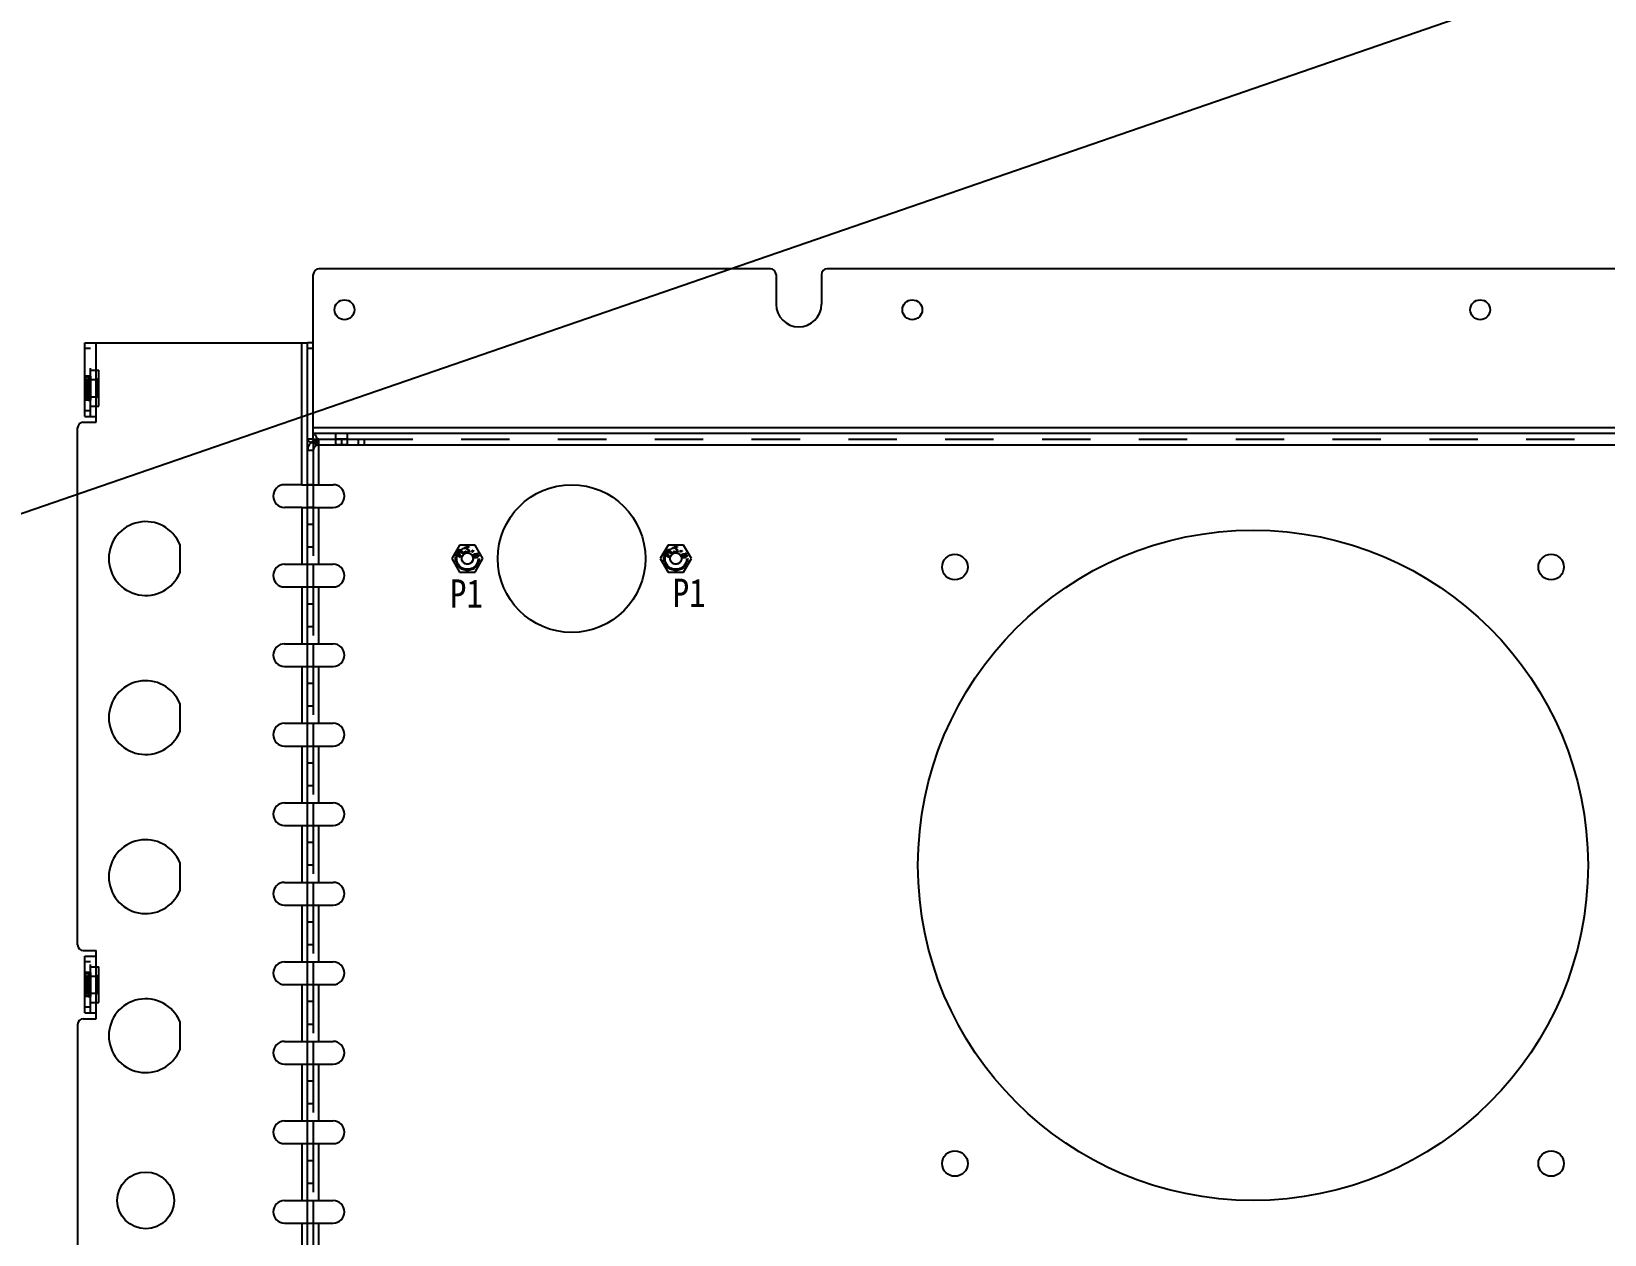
# Model space of a CAD drawing. Header units: millimetres. Extents: x 0 to 8948, y -1340 to 1100.
# Drawn here: x 6327.9 to 6604.9, y 539.9 to 751.7 of the extents above; entities that cross this region are included whole.
import ezdxf

# ---------------------------------------------------------------- set-up
doc = ezdxf.new("R2010")
doc.units = ezdxf.units.MM
doc.header["$LTSCALE"] = 85.25
doc.linetypes.add('HIDDEN', pattern=[0.2, 0.1, -0.1])
doc.layers.get('0').update_dxf_attribs({"linetype": 'CONTINUOUS'})
doc.layers.add('02___PRT_ALL_AXES', color=7, linetype='CONTINUOUS')
doc.layers.add('DEFAULT_2', color=8, linetype='HIDDEN')
doc.styles.get("Standard").update_dxf_attribs({"font": 'txt', "width": 0.85})

msp = doc.modelspace()

# ---------------------------------------------------------------- linework, layer by layer
msp.add_line((4392.409, 0), (7581.815, 1100))
at = {"color": 3, "linetype": 'Continuous'}
for p, q in [((6458.013, 709.948), (6378.513, 709.948)), ((6622.013, 709.948), (6468.013, 709.948)), ((6377.513, 680.948), (6377.513, 708.948)), ((6459.013, 708.948), (6459.013, 703.736)), ((6467.013, 708.948), (6467.013, 703.736)), ((6337.263, 683.948), (6337.263, 696.948)), ((6337.263, 696.948), (6376.513, 696.948)), ((6339.263, 682.948), (6339.263, 696.948)), ((6375.513, 671.948), (6375.513, 696.948)), ((6376.513, 455.948), (6376.513, 696.948)), ((6336.013, 590.948), (6336.013, 681.948)), ((6337.013, 682.948), (6339.263, 682.948)), ((6337.263, 683.948), (6339.263, 683.948)), ((6693.513, 681.948), (6377.513, 681.948)), ((6693.513, 680.948), (6377.513, 680.948)), ((6378.513, 671.948), (6378.513, 678.948)), ((6378.513, 678.948), (6692.513, 678.948)), ((6375.513, 671.948), (6381.013, 671.948)), ((6375.513, 667.948), (6375.513, 657.948)), ((6375.513, 667.948), (6381.013, 667.948)), ((6378.513, 657.948), (6378.513, 667.948)), ((6372.455, 657.948), (6381.013, 657.948)), ((6372.455, 653.948), (6381.013, 653.948)), ((6375.513, 653.948), (6375.513, 643.948)), ((6378.513, 643.948), (6378.513, 653.948)), ((6372.455, 643.948), (6381.013, 643.948)), ((6372.455, 639.948), (6381.013, 639.948)), ((6375.513, 639.948), (6375.513, 629.948)), ((6378.513, 629.948), (6378.513, 639.948)), ((6372.455, 629.948), (6381.013, 629.948)), ((6372.455, 625.948), (6381.013, 625.948)), ((6375.513, 625.948), (6375.513, 615.948)), ((6378.513, 615.948), (6378.513, 625.948)), ((6372.455, 615.948), (6381.013, 615.948)), ((6372.455, 611.948), (6381.013, 611.948)), ((6375.513, 611.948), (6375.513, 601.948)), ((6378.513, 601.948), (6378.513, 611.948)), ((6372.455, 601.948), (6381.013, 601.948)), ((6372.455, 597.948), (6381.013, 597.948)), ((6375.513, 597.948), (6375.513, 587.948)), ((6378.513, 587.948), (6378.513, 597.948)), ((6337.013, 589.948), (6339.263, 589.948)), ((6337.263, 578.948), (6337.263, 588.948)), ((6337.263, 588.948), (6339.263, 588.948)), ((6339.263, 577.948), (6339.263, 589.948)), ((6372.455, 587.948), (6381.013, 587.948)), ((6372.455, 583.948), (6381.013, 583.948)), ((6375.513, 583.948), (6375.513, 573.948)), ((6378.513, 573.948), (6378.513, 583.948)), ((6336.013, 576.948), (6336.013, 480.948)), ((6337.013, 577.948), (6339.263, 577.948)), ((6337.263, 578.948), (6339.263, 578.948)), ((6372.455, 573.948), (6381.013, 573.948)), ((6372.455, 569.948), (6381.013, 569.948)), ((6375.513, 569.948), (6375.513, 559.948)), ((6378.513, 559.948), (6378.513, 569.948)), ((6372.455, 559.948), (6381.013, 559.948)), ((6372.455, 555.948), (6381.013, 555.948)), ((6375.513, 555.948), (6375.513, 545.948)), ((6378.513, 545.948), (6378.513, 555.948)), ((6372.455, 545.948), (6381.013, 545.948)), ((6372.455, 541.948), (6381.013, 541.948)), ((6375.513, 541.948), (6375.513, 531.948)), ((6378.513, 531.948), (6378.513, 541.948))]:
    msp.add_line(p, q, dxfattribs=at)
at = {"color": 7, "linetype": 'Continuous'}
for p, q in [((6377.513, 696.948), (6376.513, 696.948)), ((6377.513, 695.948), (6376.513, 695.948)), ((6377.513, 679.948), (6376.513, 679.948)), ((6377.513, 679.948), (6377.513, 680.948)), ((6377.513, 671.948), (6377.513, 667.948)), ((6403.292, 661.323), (6401.921, 658.948)), ((6406.034, 661.323), (6403.292, 661.323)), ((6407.405, 658.948), (6406.034, 661.323)), ((6439.992, 661.323), (6438.621, 658.948)), ((6442.734, 661.323), (6439.992, 661.323)), ((6444.105, 658.948), (6442.734, 661.323)), ((6377.513, 657.948), (6377.513, 653.948)), ((6401.921, 658.948), (6403.292, 656.573)), ((6403.292, 656.573), (6406.034, 656.573)), ((6406.034, 656.573), (6407.405, 658.948)), ((6438.621, 658.948), (6439.992, 656.573)), ((6439.992, 656.573), (6442.734, 656.573)), ((6442.734, 656.573), (6444.105, 658.948)), ((6377.513, 643.948), (6377.513, 639.948)), ((6377.513, 629.948), (6377.513, 625.948)), ((6377.513, 615.948), (6377.513, 611.948)), ((6377.513, 601.948), (6377.513, 597.948)), ((6377.513, 587.948), (6377.513, 583.948)), ((6377.513, 573.948), (6377.513, 569.948)), ((6377.513, 559.948), (6377.513, 555.948)), ((6377.513, 545.948), (6377.513, 541.948))]:
    msp.add_line(p, q, dxfattribs=at)
at = {"color": 3, "linetype": 'Continuous'}
for centre, radius, start, end in [((6378.513, 708.948), 1, 90, 180), ((6458.013, 708.948), 1, 0, 90), ((6468.013, 708.948), 1, 90, 180), ((6463.013, 703.736), 4, 180, 0), ((6337.013, 681.948), 1, 90, 180), ((6378.513, 677.948), 2, 109.98896, 117.71441), ((6381.013, 669.948), 2, 270, 90), ((6372.455, 655.948), 2, 90, 270), ((6381.013, 655.948), 2, 270, 90), ((6372.455, 641.948), 2, 90, 270), ((6381.013, 641.948), 2, 270, 90), ((6372.455, 627.948), 2, 90, 270), ((6381.013, 627.948), 2, 270, 90), ((6372.455, 613.948), 2, 90, 270), ((6381.013, 613.948), 2, 270, 90), ((6372.455, 599.948), 2, 90, 270), ((6381.013, 599.948), 2, 270, 90), ((6337.013, 590.948), 1, 180, 270), ((6372.455, 585.948), 2, 90, 270), ((6381.013, 585.948), 2, 270, 90), ((6337.013, 576.948), 1, 90, 180), ((6372.455, 571.948), 2, 90, 270), ((6381.013, 571.948), 2, 270, 90), ((6372.455, 557.948), 2, 90, 270), ((6381.013, 557.948), 2, 270, 90), ((6372.455, 543.948), 2, 90, 270), ((6381.013, 543.948), 2, 270, 90)]:
    msp.add_arc(centre, radius, start, end, dxfattribs=at)
for points in [[(6376.513, 679.948), (6376.513, 679.85), (6376.644, 679.698), (6376.863, 679.561), (6377.224, 679.383), (6377.781, 679.182), (6378.257, 679.029), (6378.513, 678.948)], [(6377.513, 680.948), (6377.611, 680.948), (6377.763, 680.817), (6377.9, 680.598), (6378.078, 680.237), (6378.279, 679.68), (6378.432, 679.204), (6378.513, 678.948)]]:
    msp.add_open_spline(points, degree=3, knots=[0, 0, 0, 0, 0.1275582, 0.2247905, 0.3461005, 0.6491201, 1, 1, 1, 1], dxfattribs=at)
at = {"color": 7, "linetype": 'Continuous'}
for points in [[(6377.513, 679.948), (6377.513, 679.755), (6377.759, 679.462), (6378.139, 679.187), (6378.384, 679.03), (6378.513, 678.948)], [(6377.513, 679.948), (6377.706, 679.948), (6377.998, 679.702), (6378.274, 679.322), (6378.431, 679.076), (6378.513, 678.948)]]:
    msp.add_open_spline(points, degree=3, knots=[0, 0, 0, 0, 0.4006962, 0.6839153, 1, 1, 1, 1], dxfattribs=at)
at = {"layer": '02___PRT_ALL_AXES', "color": 8, "linetype": 'HIDDEN'}
for p, q in [((6337.263, 691.048), (6337.263, 686.848)), ((6338.263, 691.048), (6337.263, 691.048)), ((6338.263, 691.048), (6338.263, 686.848)), ((6338.263, 686.848), (6337.263, 686.848)), ((6381.463, 678.948), (6381.463, 680.948)), ((6383.563, 680.948), (6381.463, 680.948)), ((6383.563, 679.948), (6381.463, 679.948)), ((6383.563, 678.948), (6381.463, 678.948)), ((6382.513, 679.948), (6382.513, 678.948)), ((6383.563, 678.948), (6383.563, 680.948)), ((6377.513, 671.948), (6376.513, 671.948)), ((6377.513, 667.948), (6376.513, 667.948)), ((6337.263, 586.048), (6337.263, 581.848)), ((6338.263, 586.048), (6337.263, 586.048)), ((6338.263, 586.048), (6338.263, 581.848)), ((6338.263, 581.848), (6337.263, 581.848))]:
    msp.add_line(p, q, dxfattribs=at)
at = {"layer": '02___PRT_ALL_AXES', "color": 3, "linetype": 'Continuous'}
for p, q in [((6375.513, 671.948), (6372.455, 671.948)), ((6375.513, 667.948), (6372.455, 667.948)), ((6354.013, 661.448), (6354.013, 656.448)), ((6354.013, 633.448), (6354.013, 628.448)), ((6354.013, 605.448), (6354.013, 600.448)), ((6354.013, 577.448), (6354.013, 572.448))]:
    msp.add_line(p, q, dxfattribs=at)
for centre, radius in [((6383.013, 702.748), 1.75), ((6483.013, 702.748), 1.75), ((6583.013, 702.748), 1.75), ((6423.013, 658.948), 13), ((6543.013, 604.948), 59), ((6404.663, 658.948), 1), ((6441.363, 658.948), 1), ((6490.513, 657.448), 2.25), ((6595.513, 657.448), 2.25), ((6490.513, 552.448), 2.25), ((6595.513, 552.448), 2.25), ((6348.013, 545.948), 5)]:
    msp.add_circle(centre, radius, dxfattribs=at)
at = {"layer": '02___PRT_ALL_AXES', "color": 8, "linetype": 'HIDDEN'}
for centre, radius in [((6404.663, 658.948), 2.095), ((6404.663, 658.948), 1.895), ((6441.363, 658.948), 2.095), ((6441.363, 658.948), 1.895)]:
    msp.add_circle(centre, radius, dxfattribs=at)
at = {"layer": '02___PRT_ALL_AXES', "color": 3, "linetype": 'Continuous'}
for centre, radius, start, end in [((6372.455, 669.948), 2, 90, 270), ((6348.013, 658.948), 6.5, 22.61986, 337.38014), ((6348.013, 630.948), 6.5, 22.61986, 337.38014), ((6348.013, 602.948), 6.5, 22.61986, 337.38014), ((6348.013, 574.948), 6.5, 22.61986, 337.38014)]:
    msp.add_arc(centre, radius, start, end, dxfattribs=at)
at = {"layer": 'DEFAULT_2', "color": 8, "linetype": 'HIDDEN'}
for p, q in [((6338.263, 695.948), (6337.263, 695.948)), ((6338.263, 683.948), (6338.263, 696.948)), ((6337.293, 691.073), (6337.293, 686.823)), ((6337.293, 691.073), (6337.393, 691.073)), ((6337.593, 690.448), (6337.293, 690.748)), ((6337.393, 691.073), (6337.393, 686.823)), ((6337.883, 690.848), (6337.393, 691.073)), ((6337.593, 690.448), (6337.593, 687.448)), ((6337.593, 690.448), (6339.463, 690.448)), ((6337.883, 691.073), (6337.883, 686.823)), ((6337.883, 691.073), (6338.263, 691.073)), ((6338.263, 692.098), (6339.763, 692.098)), ((6339.463, 690.448), (6339.763, 690.748)), ((6339.463, 690.448), (6339.463, 687.448)), ((6339.763, 685.798), (6339.763, 692.098)), ((6337.593, 687.448), (6337.293, 687.148)), ((6337.883, 687.048), (6337.393, 686.823)), ((6337.593, 687.448), (6339.463, 687.448)), ((6339.463, 687.448), (6339.763, 687.148)), ((6339.743, 688.504), (6339.743, 688.885)), ((6339.763, 688.885), (6339.743, 688.885)), ((6339.743, 688.884), (6339.763, 688.884)), ((6339.743, 688.856), (6339.763, 688.856)), ((6339.763, 688.852), (6339.743, 688.852)), ((6339.743, 688.845), (6339.763, 688.845)), ((6339.743, 688.844), (6339.763, 688.844)), ((6339.763, 688.838), (6339.743, 688.838)), ((6339.743, 688.837), (6339.763, 688.837)), ((6339.743, 688.811), (6339.763, 688.811)), ((6339.743, 688.805), (6339.763, 688.805)), ((6339.743, 688.778), (6339.763, 688.778)), ((6339.743, 688.732), (6339.763, 688.732)), ((6339.743, 688.721), (6339.763, 688.721)), ((6339.743, 688.696), (6339.763, 688.696)), ((6339.743, 688.687), (6339.763, 688.687)), ((6339.743, 688.686), (6339.763, 688.686)), ((6339.743, 688.671), (6339.763, 688.671)), ((6339.743, 688.593), (6339.763, 688.593)), ((6339.743, 688.59), (6339.763, 688.59)), ((6339.743, 688.585), (6339.763, 688.585)), ((6339.763, 688.585), (6339.743, 688.585)), ((6339.743, 688.578), (6339.763, 688.578)), ((6339.743, 688.556), (6339.763, 688.556)), ((6339.743, 688.555), (6339.763, 688.555)), ((6339.743, 688.554), (6339.763, 688.554)), ((6339.743, 688.545), (6339.763, 688.545)), ((6339.743, 688.505), (6339.763, 688.505)), ((6339.743, 688.504), (6339.763, 688.504)), ((6339.743, 686.472), (6339.743, 688.364)), ((6339.743, 688.364), (6339.763, 688.364)), ((6339.743, 688.352), (6339.763, 688.352)), ((6339.743, 688.193), (6339.763, 688.193)), ((6339.743, 688.186), (6339.763, 688.186)), ((6339.743, 688.158), (6339.763, 688.158)), ((6339.743, 688.146), (6339.763, 688.146)), ((6339.743, 688.117), (6339.763, 688.117)), ((6339.743, 688.109), (6339.763, 688.109)), ((6339.743, 688.081), (6339.763, 688.081)), ((6339.763, 688.047), (6339.743, 688.047)), ((6339.743, 687.918), (6339.763, 687.918)), ((6339.763, 687.91), (6339.743, 687.91)), ((6339.743, 687.88), (6339.763, 687.88)), ((6339.763, 687.862), (6339.743, 687.862)), ((6339.743, 687.852), (6339.763, 687.852)), ((6339.743, 687.839), (6339.763, 687.839)), ((6339.743, 687.81), (6339.763, 687.81)), ((6339.763, 687.792), (6339.743, 687.792)), ((6339.743, 687.716), (6339.763, 687.716)), ((6339.743, 687.716), (6339.763, 687.716)), ((6339.743, 687.709), (6339.763, 687.709)), ((6339.743, 687.68), (6339.763, 687.68)), ((6339.743, 687.641), (6339.763, 687.641)), ((6339.743, 687.639), (6339.763, 687.639)), ((6339.743, 687.628), (6339.763, 687.628)), ((6339.763, 687.628), (6339.743, 687.628)), ((6339.763, 687.617), (6339.743, 687.617)), ((6339.743, 687.605), (6339.763, 687.605)), ((6339.743, 687.594), (6339.763, 687.594)), ((6339.763, 687.57), (6339.743, 687.57)), ((6339.743, 687.563), (6339.763, 687.563)), ((6339.743, 687.503), (6339.763, 687.503)), ((6339.763, 687.496), (6339.743, 687.496)), ((6339.743, 687.462), (6339.763, 687.462)), ((6339.743, 687.461), (6339.763, 687.461)), ((6339.763, 687.46), (6339.743, 687.46)), ((6339.743, 687.447), (6339.763, 687.447)), ((6339.743, 687.435), (6339.763, 687.435)), ((6339.763, 687.432), (6339.743, 687.432)), ((6339.743, 687.431), (6339.763, 687.431)), ((6339.743, 687.421), (6339.763, 687.421)), ((6339.763, 687.417), (6339.743, 687.417)), ((6339.743, 687.404), (6339.763, 687.404)), ((6339.743, 687.402), (6339.763, 687.402)), ((6339.743, 687.386), (6339.763, 687.386)), ((6339.743, 687.38), (6339.763, 687.38)), ((6339.763, 687.355), (6339.743, 687.355)), ((6339.743, 687.343), (6339.763, 687.343)), ((6339.743, 687.342), (6339.763, 687.342)), ((6339.743, 687.282), (6339.763, 687.282)), ((6339.743, 687.281), (6339.763, 687.281)), ((6339.743, 687.273), (6339.763, 687.273)), ((6339.743, 687.271), (6339.763, 687.271)), ((6339.743, 687.259), (6339.763, 687.259)), ((6339.743, 687.256), (6339.763, 687.256)), ((6339.743, 687.253), (6339.763, 687.253)), ((6339.763, 687.239), (6339.743, 687.239)), ((6339.743, 687.238), (6339.763, 687.238)), ((6339.743, 687.236), (6339.763, 687.236)), ((6339.743, 687.233), (6339.763, 687.233)), ((6339.743, 687.216), (6339.763, 687.216)), ((6339.743, 687.149), (6339.763, 687.149)), ((6339.743, 687.142), (6339.763, 687.142)), ((6339.743, 687.139), (6339.763, 687.139)), ((6339.743, 687.136), (6339.763, 687.136)), ((6339.743, 687.106), (6339.763, 687.106)), ((6339.743, 687.094), (6339.763, 687.094)), ((6339.743, 687.049), (6339.763, 687.049)), ((6339.763, 687.048), (6339.743, 687.048)), ((6339.743, 687.036), (6339.763, 687.036)), ((6339.743, 687.026), (6339.763, 687.026)), ((6338.263, 684.948), (6337.263, 684.948)), ((6337.293, 686.823), (6337.393, 686.823)), ((6337.883, 686.823), (6338.263, 686.823)), ((6338.263, 685.798), (6339.763, 685.798)), ((6339.743, 687.02), (6339.763, 687.02)), ((6339.743, 687.019), (6339.763, 687.019)), ((6339.743, 686.992), (6339.763, 686.992)), ((6339.743, 686.99), (6339.763, 686.99)), ((6339.743, 686.989), (6339.763, 686.989)), ((6339.743, 686.969), (6339.763, 686.969)), ((6339.743, 686.957), (6339.763, 686.957)), ((6339.743, 686.948), (6339.763, 686.948)), ((6339.743, 686.915), (6339.763, 686.915)), ((6339.743, 686.834), (6339.763, 686.834)), ((6339.743, 686.801), (6339.763, 686.801)), ((6339.763, 686.577), (6339.743, 686.577)), ((6339.743, 686.567), (6339.763, 686.567)), ((6339.743, 686.557), (6339.763, 686.557)), ((6339.743, 686.555), (6339.763, 686.555)), ((6339.763, 686.554), (6339.743, 686.554)), ((6339.743, 686.554), (6339.763, 686.554)), ((6339.743, 686.516), (6339.763, 686.516)), ((6339.763, 686.509), (6339.743, 686.509)), ((6339.743, 686.486), (6339.763, 686.486)), ((6339.743, 686.472), (6339.763, 686.472)), ((6377.513, 679.948), (6377.513, 671.948)), ((6377.513, 679.948), (6378.513, 679.948)), ((6378.513, 678.948), (6378.513, 679.948)), ((6378.513, 679.948), (6386.513, 679.948)), ((6385.513, 678.948), (6385.513, 679.948)), ((6386.513, 678.948), (6386.513, 679.948)), ((6386.513, 679.948), (6684.513, 679.948)), ((6377.513, 677.948), (6376.513, 677.948)), ((6377.513, 667.948), (6377.513, 657.948)), ((6377.513, 664.948), (6376.513, 664.948)), ((6377.513, 660.948), (6376.513, 660.948)), ((6403.475, 659.144), (6402.696, 659.669)), ((6402.743, 659.787), (6403.369, 659.367)), ((6403.369, 659.367), (6402.879, 660.047)), ((6402.973, 660.186), (6403.787, 659.989)), ((6403.013, 660.058), (6403.58, 659.3)), ((6403.929, 659.818), (6403.013, 660.058)), ((6403.787, 659.989), (6403.162, 660.409)), ((6403.254, 660.498), (6404.034, 659.974)), ((6404.034, 659.974), (6403.929, 659.818)), ((6404.234, 660.926), (6404.232, 660.998)), ((6404.831, 660.41), (6404.234, 660.926)), ((6404.273, 660.267), (6404.377, 660.27)), ((6404.296, 660.182), (6404.273, 660.267)), ((6404.381, 660.099), (6404.296, 660.182)), ((6404.377, 660.27), (6404.42, 660.207)), ((6404.466, 660.059), (6404.381, 660.099)), ((6404.983, 660.946), (6404.4, 660.93)), ((6404.4, 660.93), (6404.934, 660.476)), ((6404.42, 660.207), (6404.484, 660.166)), ((6404.612, 660.042), (6404.466, 660.059)), ((6404.484, 660.166), (6404.588, 660.148)), ((6404.588, 660.148), (6404.672, 660.15)), ((6404.696, 660.044), (6404.612, 660.042)), ((6404.672, 660.15), (6404.775, 660.174)), ((6404.82, 660.069), (6404.696, 660.044)), ((6404.775, 660.174), (6404.837, 660.218)), ((6404.902, 660.114), (6404.82, 660.069)), ((6404.875, 660.326), (6404.831, 660.41)), ((6404.837, 660.218), (6404.877, 660.283)), ((6404.877, 660.283), (6404.875, 660.326)), ((6404.983, 660.201), (6404.902, 660.114)), ((6404.934, 660.476), (6404.977, 660.414)), ((6404.977, 660.414), (6405, 660.329)), ((6404.981, 661.019), (6404.983, 660.946)), ((6405.002, 660.287), (6404.983, 660.201)), ((6405, 660.329), (6405.002, 660.287)), ((6405.374, 660.231), (6405.55, 660.262)), ((6405.378, 660.201), (6405.374, 660.231)), ((6405.525, 660.227), (6405.378, 660.201)), ((6405.438, 660.106), (6405.525, 660.227)), ((6405.472, 660.082), (6405.438, 660.106)), ((6405.559, 660.203), (6405.472, 660.082)), ((6405.522, 660.438), (6405.552, 660.443)), ((6405.55, 660.262), (6405.522, 660.438)), ((6405.552, 660.443), (6405.575, 660.296)), ((6405.582, 660.056), (6405.559, 660.203)), ((6405.575, 660.296), (6405.661, 660.417)), ((6405.611, 660.061), (6405.582, 660.056)), ((6405.76, 660.268), (6405.584, 660.237)), ((6405.584, 660.237), (6405.611, 660.061)), ((6405.695, 660.393), (6405.608, 660.272)), ((6405.608, 660.272), (6405.755, 660.298)), ((6405.659, 659.48), (6405.684, 659.599)), ((6405.673, 659.375), (6405.659, 659.48)), ((6405.661, 660.417), (6405.695, 660.393)), ((6405.708, 659.276), (6405.673, 659.375)), ((6405.684, 659.599), (6405.743, 659.687)), ((6405.743, 659.687), (6405.829, 659.762)), ((6405.755, 660.298), (6405.76, 660.268)), ((6405.785, 659.569), (6405.766, 659.496)), ((6405.766, 659.496), (6405.767, 659.43)), ((6405.767, 659.43), (6405.816, 659.293)), ((6405.831, 659.63), (6405.785, 659.569)), ((6405.829, 659.762), (6405.909, 659.79)), ((6405.884, 659.671), (6405.831, 659.63)), ((6405.924, 659.685), (6405.884, 659.671)), ((6405.909, 659.79), (6406.023, 659.787)), ((6405.991, 659.687), (6405.924, 659.685)), ((6406.065, 659.669), (6405.991, 659.687)), ((6406.023, 659.787), (6406.125, 659.757)), ((6406.126, 659.624), (6406.065, 659.669)), ((6406.125, 659.757), (6406.22, 659.68)), ((6406.167, 659.573), (6406.126, 659.624)), ((6406.216, 659.435), (6406.167, 659.573)), ((6406.198, 659.296), (6406.217, 659.369)), ((6406.217, 659.369), (6406.216, 659.435)), ((6406.22, 659.68), (6406.275, 659.589)), ((6406.275, 659.589), (6406.31, 659.491)), ((6406.325, 659.385), (6406.286, 659.239)), ((6406.304, 659.887), (6406.371, 659.889)), ((6406.339, 659.789), (6406.304, 659.887)), ((6406.31, 659.491), (6406.325, 659.385)), ((6406.413, 659.771), (6406.339, 659.789)), ((6406.371, 659.889), (6406.472, 659.858)), ((6406.474, 659.726), (6406.413, 659.771)), ((6406.44, 659.316), (6406.493, 659.357)), ((6406.472, 659.858), (6406.567, 659.782)), ((6406.515, 659.675), (6406.474, 659.726)), ((6406.493, 659.357), (6406.539, 659.418)), ((6406.557, 659.557), (6406.515, 659.675)), ((6406.539, 659.418), (6406.558, 659.491)), ((6406.558, 659.491), (6406.557, 659.557)), ((6406.567, 659.782), (6406.621, 659.693)), ((6406.64, 659.387), (6406.581, 659.3)), ((6406.665, 659.507), (6406.64, 659.387)), ((6406.651, 659.61), (6406.665, 659.507)), ((6440.175, 659.144), (6439.396, 659.669)), ((6439.443, 659.787), (6440.069, 659.367)), ((6440.069, 659.367), (6439.579, 660.047)), ((6439.673, 660.186), (6440.487, 659.989)), ((6439.713, 660.058), (6440.28, 659.3)), ((6440.629, 659.818), (6439.713, 660.058)), ((6440.487, 659.989), (6439.862, 660.409)), ((6439.954, 660.498), (6440.734, 659.974)), ((6440.734, 659.974), (6440.629, 659.818)), ((6440.934, 660.926), (6440.932, 660.998)), ((6441.531, 660.41), (6440.934, 660.926)), ((6440.973, 660.267), (6441.077, 660.27)), ((6440.996, 660.182), (6440.973, 660.267)), ((6441.081, 660.099), (6440.996, 660.182)), ((6441.077, 660.27), (6441.12, 660.207)), ((6441.166, 660.059), (6441.081, 660.099)), ((6441.683, 660.946), (6441.1, 660.93)), ((6441.1, 660.93), (6441.634, 660.476)), ((6441.12, 660.207), (6441.184, 660.166)), ((6441.312, 660.042), (6441.166, 660.059)), ((6441.184, 660.166), (6441.288, 660.148)), ((6441.288, 660.148), (6441.372, 660.15)), ((6441.396, 660.044), (6441.312, 660.042)), ((6441.372, 660.15), (6441.475, 660.174)), ((6441.52, 660.069), (6441.396, 660.044)), ((6441.475, 660.174), (6441.537, 660.218)), ((6441.602, 660.114), (6441.52, 660.069)), ((6441.575, 660.326), (6441.531, 660.41)), ((6441.537, 660.218), (6441.577, 660.283)), ((6441.577, 660.283), (6441.575, 660.326)), ((6441.683, 660.201), (6441.602, 660.114)), ((6441.634, 660.476), (6441.677, 660.414)), ((6441.677, 660.414), (6441.7, 660.329)), ((6441.681, 661.019), (6441.683, 660.946)), ((6441.702, 660.287), (6441.683, 660.201)), ((6441.7, 660.329), (6441.702, 660.287)), ((6442.074, 660.231), (6442.25, 660.262)), ((6442.078, 660.201), (6442.074, 660.231)), ((6442.225, 660.227), (6442.078, 660.201)), ((6442.138, 660.106), (6442.225, 660.227)), ((6442.172, 660.082), (6442.138, 660.106)), ((6442.259, 660.203), (6442.172, 660.082)), ((6442.222, 660.438), (6442.252, 660.443)), ((6442.25, 660.262), (6442.222, 660.438)), ((6442.252, 660.443), (6442.275, 660.296)), ((6442.282, 660.056), (6442.259, 660.203)), ((6442.275, 660.296), (6442.361, 660.417)), ((6442.311, 660.061), (6442.282, 660.056)), ((6442.46, 660.268), (6442.284, 660.237)), ((6442.284, 660.237), (6442.311, 660.061)), ((6442.395, 660.393), (6442.308, 660.272)), ((6442.308, 660.272), (6442.455, 660.298)), ((6442.359, 659.48), (6442.384, 659.599)), ((6442.373, 659.375), (6442.359, 659.48)), ((6442.361, 660.417), (6442.395, 660.393)), ((6442.408, 659.276), (6442.373, 659.375)), ((6442.384, 659.599), (6442.443, 659.687)), ((6442.443, 659.687), (6442.529, 659.762)), ((6442.455, 660.298), (6442.46, 660.268)), ((6442.485, 659.569), (6442.466, 659.496)), ((6442.466, 659.496), (6442.467, 659.43)), ((6442.467, 659.43), (6442.516, 659.293)), ((6442.531, 659.63), (6442.485, 659.569)), ((6442.529, 659.762), (6442.609, 659.79)), ((6442.584, 659.671), (6442.531, 659.63)), ((6442.624, 659.685), (6442.584, 659.671)), ((6442.609, 659.79), (6442.723, 659.787)), ((6442.691, 659.687), (6442.624, 659.685)), ((6442.765, 659.669), (6442.691, 659.687)), ((6442.723, 659.787), (6442.825, 659.757)), ((6442.826, 659.624), (6442.765, 659.669)), ((6442.825, 659.757), (6442.92, 659.68)), ((6442.867, 659.573), (6442.826, 659.624)), ((6442.916, 659.435), (6442.867, 659.573)), ((6442.898, 659.296), (6442.917, 659.369)), ((6442.917, 659.369), (6442.916, 659.435)), ((6442.92, 659.68), (6442.975, 659.589)), ((6442.975, 659.589), (6443.01, 659.491)), ((6443.025, 659.385), (6442.986, 659.239)), ((6443.004, 659.887), (6443.071, 659.889)), ((6443.039, 659.789), (6443.004, 659.887)), ((6443.01, 659.491), (6443.025, 659.385)), ((6443.113, 659.771), (6443.039, 659.789)), ((6443.071, 659.889), (6443.172, 659.858)), ((6443.174, 659.726), (6443.113, 659.771)), ((6443.14, 659.316), (6443.193, 659.357)), ((6443.172, 659.858), (6443.267, 659.782)), ((6443.215, 659.675), (6443.174, 659.726)), ((6443.193, 659.357), (6443.239, 659.418)), ((6443.257, 659.557), (6443.215, 659.675)), ((6443.239, 659.418), (6443.258, 659.491)), ((6443.258, 659.491), (6443.257, 659.557)), ((6443.267, 659.782), (6443.321, 659.693)), ((6443.34, 659.387), (6443.281, 659.3)), ((6443.365, 659.507), (6443.34, 659.387)), ((6443.351, 659.61), (6443.365, 659.507)), ((6403.58, 659.3), (6403.475, 659.144)), ((6405.763, 659.185), (6405.708, 659.276)), ((6405.859, 659.109), (6405.763, 659.185)), ((6405.816, 659.293), (6405.857, 659.241)), ((6405.857, 659.241), (6405.918, 659.196)), ((6405.96, 659.078), (6405.859, 659.109)), ((6405.918, 659.196), (6405.992, 659.178)), ((6406.074, 659.075), (6405.96, 659.078)), ((6405.992, 659.178), (6406.059, 659.18)), ((6406.059, 659.18), (6406.099, 659.194)), ((6406.221, 659.105), (6406.074, 659.075)), ((6406.099, 659.194), (6406.152, 659.236)), ((6406.152, 659.236), (6406.198, 659.296)), ((6406.361, 659.155), (6406.221, 659.105)), ((6406.286, 659.239), (6406.327, 659.253)), ((6406.327, 659.253), (6406.44, 659.316)), ((6406.495, 659.225), (6406.361, 659.155)), ((6406.581, 659.3), (6406.495, 659.225)), ((6440.28, 659.3), (6440.175, 659.144)), ((6442.463, 659.185), (6442.408, 659.276)), ((6442.559, 659.109), (6442.463, 659.185)), ((6442.516, 659.293), (6442.557, 659.241)), ((6442.557, 659.241), (6442.618, 659.196)), ((6442.66, 659.078), (6442.559, 659.109)), ((6442.618, 659.196), (6442.692, 659.178)), ((6442.774, 659.075), (6442.66, 659.078)), ((6442.692, 659.178), (6442.759, 659.18)), ((6442.759, 659.18), (6442.799, 659.194)), ((6442.921, 659.105), (6442.774, 659.075)), ((6442.799, 659.194), (6442.852, 659.236)), ((6442.852, 659.236), (6442.898, 659.296)), ((6443.061, 659.155), (6442.921, 659.105)), ((6442.986, 659.239), (6443.027, 659.253)), ((6443.027, 659.253), (6443.14, 659.316)), ((6443.195, 659.225), (6443.061, 659.155)), ((6443.281, 659.3), (6443.195, 659.225)), ((6377.513, 653.948), (6377.513, 643.948)), ((6377.513, 650.948), (6376.513, 650.948)), ((6377.513, 646.948), (6376.513, 646.948)), ((6377.513, 639.948), (6377.513, 629.948)), ((6377.513, 636.948), (6376.513, 636.948)), ((6377.513, 632.948), (6376.513, 632.948)), ((6377.513, 625.948), (6377.513, 615.948)), ((6377.513, 622.948), (6376.513, 622.948)), ((6377.513, 618.948), (6376.513, 618.948)), ((6377.513, 611.948), (6377.513, 601.948)), ((6377.513, 608.948), (6376.513, 608.948)), ((6377.513, 604.948), (6376.513, 604.948)), ((6377.513, 597.948), (6377.513, 587.948)), ((6377.513, 594.948), (6376.513, 594.948)), ((6377.513, 590.948), (6376.513, 590.948)), ((6338.263, 587.948), (6337.263, 587.948)), ((6338.263, 578.948), (6338.263, 588.948)), ((6337.293, 586.073), (6337.293, 581.823)), ((6337.293, 586.073), (6337.393, 586.073)), ((6337.593, 585.448), (6337.293, 585.748)), ((6337.393, 586.073), (6337.393, 581.823)), ((6337.883, 585.848), (6337.393, 586.073)), ((6337.593, 585.448), (6337.593, 582.448)), ((6337.593, 585.448), (6339.463, 585.448)), ((6337.883, 586.073), (6337.883, 581.823)), ((6337.883, 586.073), (6338.263, 586.073)), ((6338.263, 587.098), (6339.763, 587.098)), ((6339.463, 585.448), (6339.763, 585.748)), ((6339.463, 585.448), (6339.463, 582.448)), ((6339.763, 580.798), (6339.763, 587.098)), ((6337.593, 582.448), (6337.293, 582.148)), ((6337.293, 581.823), (6337.393, 581.823)), ((6337.883, 582.048), (6337.393, 581.823)), ((6337.593, 582.448), (6339.463, 582.448)), ((6337.883, 581.823), (6338.263, 581.823)), ((6339.463, 582.448), (6339.763, 582.148)), ((6339.743, 583.504), (6339.743, 583.885)), ((6339.763, 583.885), (6339.743, 583.885)), ((6339.743, 583.884), (6339.763, 583.884)), ((6339.743, 583.856), (6339.763, 583.856)), ((6339.763, 583.852), (6339.743, 583.852)), ((6339.743, 583.845), (6339.763, 583.845)), ((6339.743, 583.844), (6339.763, 583.844)), ((6339.763, 583.838), (6339.743, 583.838)), ((6339.743, 583.837), (6339.763, 583.837)), ((6339.743, 583.811), (6339.763, 583.811)), ((6339.743, 583.805), (6339.763, 583.805)), ((6339.743, 583.778), (6339.763, 583.778)), ((6339.743, 583.732), (6339.763, 583.732)), ((6339.743, 583.721), (6339.763, 583.721)), ((6339.743, 583.696), (6339.763, 583.696)), ((6339.743, 583.687), (6339.763, 583.687)), ((6339.743, 583.686), (6339.763, 583.686)), ((6339.743, 583.671), (6339.763, 583.671)), ((6339.743, 583.593), (6339.763, 583.593)), ((6339.743, 583.59), (6339.763, 583.59)), ((6339.743, 583.585), (6339.763, 583.585)), ((6339.763, 583.585), (6339.743, 583.585)), ((6339.743, 583.578), (6339.763, 583.578)), ((6339.743, 583.556), (6339.763, 583.556)), ((6339.743, 583.555), (6339.763, 583.555)), ((6339.743, 583.554), (6339.763, 583.554)), ((6339.743, 583.545), (6339.763, 583.545)), ((6339.743, 583.505), (6339.763, 583.505)), ((6339.743, 583.504), (6339.763, 583.504)), ((6339.743, 581.472), (6339.743, 583.364)), ((6339.743, 583.364), (6339.763, 583.364)), ((6339.743, 583.352), (6339.763, 583.352)), ((6339.743, 583.193), (6339.763, 583.193)), ((6339.743, 583.186), (6339.763, 583.186)), ((6339.743, 583.158), (6339.763, 583.158)), ((6339.743, 583.146), (6339.763, 583.146)), ((6339.743, 583.117), (6339.763, 583.117)), ((6339.743, 583.109), (6339.763, 583.109)), ((6339.743, 583.081), (6339.763, 583.081)), ((6339.763, 583.047), (6339.743, 583.047)), ((6339.743, 582.918), (6339.763, 582.918)), ((6339.763, 582.91), (6339.743, 582.91)), ((6339.743, 582.88), (6339.763, 582.88)), ((6339.763, 582.862), (6339.743, 582.862)), ((6339.743, 582.852), (6339.763, 582.852)), ((6339.743, 582.839), (6339.763, 582.839)), ((6339.743, 582.81), (6339.763, 582.81)), ((6339.763, 582.792), (6339.743, 582.792)), ((6339.743, 582.716), (6339.763, 582.716)), ((6339.743, 582.716), (6339.763, 582.716)), ((6339.743, 582.709), (6339.763, 582.709)), ((6339.743, 582.68), (6339.763, 582.68)), ((6339.743, 582.641), (6339.763, 582.641)), ((6339.743, 582.639), (6339.763, 582.639)), ((6339.743, 582.628), (6339.763, 582.628)), ((6339.763, 582.628), (6339.743, 582.628)), ((6339.763, 582.617), (6339.743, 582.617)), ((6339.743, 582.605), (6339.763, 582.605)), ((6339.743, 582.594), (6339.763, 582.594)), ((6339.763, 582.57), (6339.743, 582.57)), ((6339.743, 582.563), (6339.763, 582.563)), ((6339.743, 582.503), (6339.763, 582.503)), ((6339.763, 582.496), (6339.743, 582.496)), ((6339.743, 582.462), (6339.763, 582.462)), ((6339.743, 582.461), (6339.763, 582.461)), ((6339.763, 582.46), (6339.743, 582.46)), ((6339.743, 582.447), (6339.763, 582.447)), ((6339.743, 582.435), (6339.763, 582.435)), ((6339.763, 582.432), (6339.743, 582.432)), ((6339.743, 582.431), (6339.763, 582.431)), ((6339.743, 582.421), (6339.763, 582.421)), ((6339.763, 582.417), (6339.743, 582.417)), ((6339.743, 582.404), (6339.763, 582.404)), ((6339.743, 582.402), (6339.763, 582.402)), ((6339.743, 582.386), (6339.763, 582.386)), ((6339.743, 582.38), (6339.763, 582.38)), ((6339.763, 582.355), (6339.743, 582.355)), ((6339.743, 582.343), (6339.763, 582.343)), ((6339.743, 582.342), (6339.763, 582.342)), ((6339.743, 582.282), (6339.763, 582.282)), ((6339.743, 582.281), (6339.763, 582.281)), ((6339.743, 582.273), (6339.763, 582.273)), ((6339.743, 582.271), (6339.763, 582.271)), ((6339.743, 582.259), (6339.763, 582.259)), ((6339.743, 582.256), (6339.763, 582.256)), ((6339.743, 582.253), (6339.763, 582.253)), ((6339.763, 582.239), (6339.743, 582.239)), ((6339.743, 582.238), (6339.763, 582.238)), ((6339.743, 582.236), (6339.763, 582.236)), ((6339.743, 582.233), (6339.763, 582.233)), ((6339.743, 582.216), (6339.763, 582.216)), ((6339.743, 582.149), (6339.763, 582.149)), ((6339.743, 582.142), (6339.763, 582.142)), ((6339.743, 582.139), (6339.763, 582.139)), ((6339.743, 582.136), (6339.763, 582.136)), ((6339.743, 582.106), (6339.763, 582.106)), ((6339.743, 582.094), (6339.763, 582.094)), ((6339.743, 582.049), (6339.763, 582.049)), ((6339.763, 582.048), (6339.743, 582.048)), ((6339.743, 582.036), (6339.763, 582.036)), ((6339.743, 582.026), (6339.763, 582.026)), ((6339.743, 582.02), (6339.763, 582.02)), ((6339.743, 582.019), (6339.763, 582.019)), ((6339.743, 581.992), (6339.763, 581.992)), ((6339.743, 581.99), (6339.763, 581.99)), ((6339.743, 581.989), (6339.763, 581.989)), ((6339.743, 581.969), (6339.763, 581.969)), ((6339.743, 581.957), (6339.763, 581.957)), ((6339.743, 581.948), (6339.763, 581.948)), ((6339.743, 581.915), (6339.763, 581.915)), ((6339.743, 581.834), (6339.763, 581.834)), ((6339.743, 581.801), (6339.763, 581.801)), ((6377.513, 583.948), (6377.513, 573.948)), ((6338.263, 579.948), (6337.263, 579.948)), ((6338.263, 580.798), (6339.763, 580.798)), ((6339.763, 581.577), (6339.743, 581.577)), ((6339.743, 581.567), (6339.763, 581.567)), ((6339.743, 581.557), (6339.763, 581.557)), ((6339.743, 581.555), (6339.763, 581.555)), ((6339.763, 581.554), (6339.743, 581.554)), ((6339.743, 581.554), (6339.763, 581.554)), ((6339.743, 581.516), (6339.763, 581.516)), ((6339.763, 581.509), (6339.743, 581.509)), ((6339.743, 581.486), (6339.763, 581.486)), ((6339.743, 581.472), (6339.763, 581.472)), ((6377.513, 580.948), (6376.513, 580.948)), ((6377.513, 576.948), (6376.513, 576.948)), ((6377.513, 569.948), (6377.513, 559.948)), ((6377.513, 566.948), (6376.513, 566.948)), ((6377.513, 562.948), (6376.513, 562.948)), ((6377.513, 555.948), (6377.513, 545.948)), ((6377.513, 552.948), (6376.513, 552.948)), ((6377.513, 548.948), (6376.513, 548.948)), ((6377.513, 541.948), (6377.513, 531.948))]:
    msp.add_line(p, q, dxfattribs=at)
for centre in [(6404.663, 658.948), (6441.363, 658.948)]:
    msp.add_circle(centre, 1, dxfattribs=at)
for radius, start, end in [(2, 117.71441, 180), (1, 90, 180), (2, 90, 109.98896)]:
    msp.add_arc((6378.513, 677.948), radius, start, end, dxfattribs=at)

# ---------------------------------------------------------------- texts
at = {"color": 2, "linetype": 'Continuous', "char_height": 5, "width": 8.5, "attachment_point": 1, "line_spacing_factor": 0.9}
for insert in [(6401.597, 655.291), (6440.824, 655.425)]:
    msp.add_mtext('P1', dxfattribs=dict(at, insert=insert))

doc.saveas('drawing.dxf')
